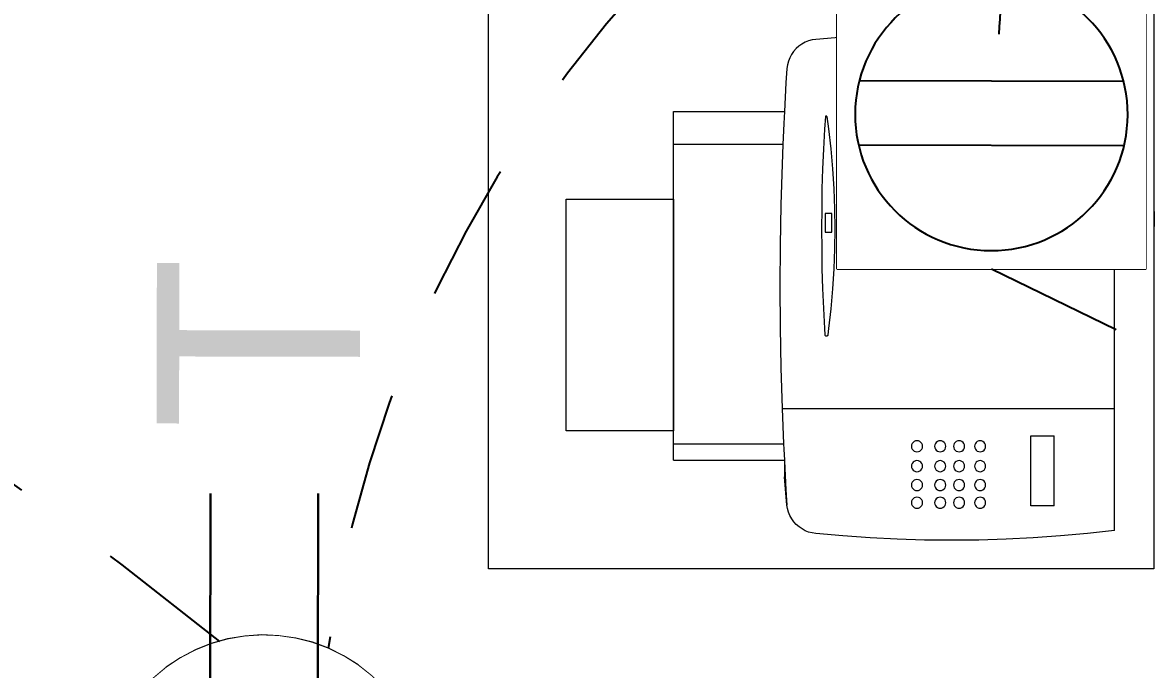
# Model space of a CAD drawing. Header units: metres. Extents: x -17 to 101, y 0 to 79.
# Drawn here: x 60.706 to 61.72, y 23.203 to 23.787 of the extents above; entities that cross this region are included whole.
import ezdxf

# ---------------------------------------------------------------- set-up
doc = ezdxf.new("R2010")
doc.units = ezdxf.units.M
doc.set_wipeout_variables(frame=1)
doc.linetypes.add('CONTINUA', pattern=[0])
doc.linetypes.add('HIDDEN2', pattern=[0.1875, 0.125, -0.0625])
doc.layers.add('Cotas varias El', color=253, linetype='Continuous', lineweight=13)
doc.layers.add('TOMACORRIENTE', color=5, linetype='HIDDEN2', lineweight=30)
doc.styles.add('style1', font='arial.ttf', dxfattribs={"height": 0.35})

# ---------------------------------------------------------------- blocks, each defined once
blk = doc.blocks.new('Tomacorriente con puesta a tierra')
at = {"layer": 'TOMACORRIENTE'}
blk.add_lwpolyline([(0.11104, 0.03788), (0.10647, 0.04927), (0.10074, 0.06013), (0.0939, 0.07033), (0.08603, 0.07976), (0.07722, 0.08832), (0.06757, 0.09591), (0.05717, 0.10245), (0.04615, 0.10786), (0.03462, 0.11209), (0.02272, 0.1151), (0.01056, 0.11684), (-0.00171, 0.11731), (-0.01396, 0.11649), (-0.02606, 0.11439), (-0.03788, 0.11104), (-0.04927, 0.10647), (-0.06013, 0.10074), (-0.07033, 0.0939), (-0.07976, 0.08603), (-0.08832, 0.07722), (-0.09591, 0.06757), (-0.10245, 0.05717), (-0.10786, 0.04615), (-0.11209, 0.03462), (-0.1151, 0.02272), (-0.11684, 0.01056), (-0.11731, -0.00171), (-0.11649, -0.01396), (-0.11439, -0.02606), (-0.11104, -0.03788), (-0.10647, -0.04927), (-0.10074, -0.06013), (-0.0939, -0.07033), (-0.08603, -0.07976), (-0.07722, -0.08832), (-0.06757, -0.09591), (-0.05717, -0.10245), (-0.04615, -0.10786), (-0.03462, -0.11209), (-0.02272, -0.1151), (-0.01056, -0.11684), (0.00171, -0.11731), (0.01396, -0.11649), (0.02606, -0.11439), (0.03788, -0.11104), (0.04927, -0.10647), (0.06013, -0.10074), (0.07033, -0.0939), (0.07976, -0.08603), (0.08832, -0.07722), (0.09591, -0.06757), (0.10245, -0.05717), (0.10786, -0.04615), (0.11209, -0.03462), (0.1151, -0.02272), (0.11684, -0.01056), (0.11731, 0.00171), (0.11649, 0.01396), (0.11439, 0.02606)], close=True, dxfattribs=at)
at = {"layer": 'TOMACORRIENTE', "color": 5, "linetype": 'CONTINUA', "style": 'style1', "text_generation_flag": 4}
blk.add_text('T', height=0.14665, rotation=180, dxfattribs=at).set_placement((0.39057, -0.06874))
blk.add_wipeout([(0.11104, 0.03788), (0.10647, 0.04927), (0.10074, 0.06013), (0.0939, 0.07033), (0.08603, 0.07976), (0.07722, 0.08832), (0.06757, 0.09591), (0.05717, 0.10245), (0.04615, 0.10786), (0.03462, 0.11209), (0.02272, 0.1151), (0.01056, 0.11684), (-0.00171, 0.11731), (-0.01396, 0.11649), (-0.02606, 0.11439), (-0.03788, 0.11104), (-0.04927, 0.10647), (-0.06013, 0.10074), (-0.07033, 0.0939), (-0.07976, 0.08603), (-0.08832, 0.07722), (-0.09591, 0.06757), (-0.10245, 0.05717), (-0.10786, 0.04615), (-0.11209, 0.03462), (-0.1151, 0.02272), (-0.11684, 0.01056), (-0.11731, -0.00171), (-0.11649, -0.01396), (-0.11439, -0.02606), (-0.11104, -0.03788), (-0.10647, -0.04927), (-0.10074, -0.06013), (-0.0939, -0.07033), (-0.08603, -0.07976), (-0.07722, -0.08832), (-0.06757, -0.09591), (-0.05717, -0.10245), (-0.04615, -0.10786), (-0.03462, -0.11209), (-0.02272, -0.1151), (-0.01056, -0.11684), (0.00171, -0.11731), (0.01396, -0.11649), (0.02606, -0.11439), (0.03788, -0.11104), (0.04927, -0.10647), (0.06013, -0.10074), (0.07033, -0.0939), (0.07976, -0.08603), (0.08832, -0.07722), (0.09591, -0.06757), (0.10245, -0.05717), (0.10786, -0.04615), (0.11209, -0.03462), (0.1151, -0.02272), (0.11684, -0.01056), (0.11731, 0.00171), (0.11649, 0.01396), (0.11439, 0.02606)]).dxf.layer = 'TOMACORRIENTE'
at = {"layer": 'TOMACORRIENTE', "color": 5, "linetype": 'CONTINUA'}
for p, q in [((-0.11071, 0.03883), (0.21971, 0.03883)), ((-0.11071, -0.03883), (0.21971, -0.03883))]:
    blk.add_line(p, q, dxfattribs=at)
blk = doc.blocks.new('TOMACORRIENTE EN PISO')
at = {"layer": 'TOMACORRIENTE', "linetype": 'CONTINUA', "lineweight": 25}
blk.add_lwpolyline([(-0.1663, -0.1663), (0.1662, -0.1663), (0.1662, 0.1662), (-0.1663, 0.1662)], close=True, dxfattribs=at)
at = {"layer": 'TOMACORRIENTE', "color": 5, "linetype": 'CONTINUA', "style": 'style1', "text_generation_flag": 4}
blk.add_text('T', height=0.1466, rotation=179.8829, dxfattribs=at).set_placement((0.2959, -0.2513))
at = {"linetype": 'CONTINUA', "lineweight": 25}
blk.add_wipeout([(-0.1663, -0.1663), (0.1662, -0.1663), (0.1662, 0.1662), (-0.1663, 0.1662)], dxfattribs=at).dxf.layer = 'TOMACORRIENTE'
at = {"layer": 'TOMACORRIENTE', "color": 5, "linetype": 'CONTINUA', "lineweight": 25}
for p, q in [((-0.1421, 0.0364), (0.1422, 0.0358)), ((-0.1429, -0.0327), (0.1428, -0.0333))]:
    blk.add_line(p, q, dxfattribs=at)
blk.add_ellipse((0, 0), major_axis=(0.1039, 0.1035), ratio=1, start_param=5.497787, end_param=11.780972, dxfattribs=at)

msp = doc.modelspace()

# ---------------------------------------------------------------- linework, layer by layer
at = {"layer": 'Cotas varias El'}
for p, q in [((61.4704, 23.7752), (61.4459, 23.7736)), ((61.495, 23.7762), (61.4704, 23.7752)), ((61.5195, 23.7769), (61.495, 23.7762)), ((61.544, 23.7771), (61.5195, 23.7769)), ((61.5686, 23.7769), (61.544, 23.7771)), ((61.5931, 23.7762), (61.5686, 23.7769)), ((61.6176, 23.7752), (61.5931, 23.7762)), ((61.6421, 23.7736), (61.6176, 23.7752)), ((61.4062, 23.7655), (61.4037, 23.7633)), ((61.4089, 23.7675), (61.4062, 23.7655)), ((61.4118, 23.7691), (61.4089, 23.7675)), ((61.4149, 23.7703), (61.4118, 23.7691)), ((61.4182, 23.7712), (61.4149, 23.7703)), ((61.4215, 23.7717), (61.4182, 23.7712)), ((61.4459, 23.7736), (61.4215, 23.7717)), ((61.6666, 23.7717), (61.6421, 23.7736)), ((61.691, 23.7693), (61.6666, 23.7717)), ((61.691, 23.4385), (61.691, 23.7693)), ((61.398, 23.7551), (61.3968, 23.752)), ((61.3996, 23.7581), (61.398, 23.7551)), ((61.4015, 23.7608), (61.3996, 23.7581)), ((61.4037, 23.7633), (61.4015, 23.7608)), ((61.3955, 23.7455), (61.3946, 23.7326)), ((61.3959, 23.7488), (61.3955, 23.7455)), ((61.3968, 23.752), (61.3959, 23.7488)), ((61.3946, 23.7326), (61.3933, 23.7067)), ((61.2933, 23.6767), (61.2933, 23.7067)), ((61.2933, 23.7067), (61.3933, 23.7067)), ((61.3933, 23.7067), (61.3927, 23.6958)), ((61.3927, 23.6958), (61.3919, 23.6767)), ((61.4302, 23.702), (61.4295, 23.6907)), ((61.4303, 23.7021), (61.4302, 23.702)), ((61.4304, 23.7023), (61.4303, 23.7021)), ((61.4305, 23.7024), (61.4304, 23.7023)), ((61.4306, 23.7024), (61.4305, 23.7024)), ((61.4308, 23.7025), (61.4306, 23.7024)), ((61.4309, 23.7025), (61.4308, 23.7025)), ((61.4311, 23.7025), (61.4309, 23.7025)), ((61.4312, 23.7024), (61.4311, 23.7025)), ((61.4313, 23.7024), (61.4312, 23.7024)), ((61.4314, 23.7023), (61.4313, 23.7024)), ((61.4315, 23.7021), (61.4314, 23.7023)), ((61.4316, 23.702), (61.4315, 23.7021)), ((61.4316, 23.702), (61.4331, 23.6908)), ((61.4295, 23.6907), (61.4285, 23.6727)), ((61.4331, 23.6908), (61.4351, 23.6728)), ((61.2933, 23.6273), (61.2933, 23.6767)), ((61.3919, 23.6767), (61.2933, 23.6767)), ((61.3919, 23.6767), (61.3912, 23.6591)), ((61.4351, 23.6728), (61.4367, 23.6548)), ((61.4285, 23.6727), (61.4277, 23.6547)), ((61.3912, 23.6591), (61.3901, 23.6223)), ((61.4277, 23.6547), (61.4271, 23.6367)), ((61.4367, 23.6548), (61.4378, 23.6368)), ((61.4271, 23.6367), (61.4268, 23.6187)), ((61.4378, 23.6368), (61.4385, 23.6188)), ((61.1963, 23.4183), (61.1963, 23.6273)), ((61.1963, 23.6273), (61.2631, 23.6273)), ((61.2631, 23.6273), (61.2933, 23.6273)), ((61.2933, 23.6273), (61.2933, 23.4183)), ((61.2933, 23.4183), (61.2933, 23.6273)), ((61.3901, 23.6223), (61.3894, 23.5856)), ((61.4268, 23.6187), (61.4267, 23.6007)), ((61.43, 23.6146), (61.43, 23.5976)), ((61.436, 23.6146), (61.43, 23.6146)), ((61.436, 23.5976), (61.436, 23.6146)), ((61.4385, 23.6188), (61.4387, 23.6007)), ((61.4267, 23.6007), (61.4268, 23.5827)), ((61.43, 23.5976), (61.436, 23.5976)), ((61.4387, 23.6007), (61.4385, 23.5826)), ((61.3894, 23.5856), (61.3892, 23.5488)), ((61.4268, 23.5827), (61.4271, 23.5647)), ((61.4385, 23.5826), (61.4378, 23.5646)), ((61.4271, 23.5647), (61.4277, 23.5467)), ((61.4378, 23.5646), (61.4367, 23.5465)), ((61.3892, 23.5488), (61.3894, 23.512)), ((61.4277, 23.5467), (61.4285, 23.5287)), ((61.4367, 23.5465), (61.4351, 23.5285)), ((61.4285, 23.5287), (61.4295, 23.5107)), ((61.4351, 23.5285), (61.4331, 23.5106)), ((61.3894, 23.512), (61.3901, 23.4752)), ((61.4295, 23.5107), (61.4298, 23.505)), ((61.4299, 23.5046), (61.4298, 23.505)), ((61.4301, 23.5043), (61.4299, 23.5046)), ((61.4303, 23.5041), (61.4301, 23.5043)), ((61.4306, 23.5039), (61.4303, 23.5041)), ((61.4309, 23.5038), (61.4306, 23.5039)), ((61.4312, 23.5038), (61.4309, 23.5038)), ((61.4315, 23.5038), (61.4312, 23.5038)), ((61.4318, 23.504), (61.4315, 23.5038)), ((61.4321, 23.5042), (61.4318, 23.504)), ((61.4323, 23.5045), (61.4321, 23.5042)), ((61.4324, 23.5048), (61.4323, 23.5045)), ((61.4331, 23.5106), (61.4324, 23.5051)), ((61.4324, 23.5051), (61.4324, 23.5048)), ((61.3901, 23.4752), (61.3912, 23.4385)), ((61.3912, 23.4385), (61.691, 23.4385)), ((61.3912, 23.4385), (61.3925, 23.4067)), ((61.691, 23.3283), (61.691, 23.4385)), ((61.2631, 23.4183), (61.1963, 23.4183)), ((61.2933, 23.4183), (61.2631, 23.4183)), ((61.2933, 23.4067), (61.2933, 23.4183)), ((61.5115, 23.4092), (61.5102, 23.4087)), ((61.5127, 23.4094), (61.5115, 23.4092)), ((61.514, 23.4092), (61.5127, 23.4094)), ((61.5152, 23.4087), (61.514, 23.4092)), ((61.5325, 23.4092), (61.5312, 23.4087)), ((61.5337, 23.4094), (61.5325, 23.4092)), ((61.535, 23.4092), (61.5337, 23.4094)), ((61.5362, 23.4087), (61.535, 23.4092)), ((61.5495, 23.4092), (61.5482, 23.4087)), ((61.5507, 23.4094), (61.5495, 23.4092)), ((61.552, 23.4092), (61.5507, 23.4094)), ((61.5532, 23.4087), (61.552, 23.4092)), ((61.5685, 23.4092), (61.5672, 23.4087)), ((61.5697, 23.4094), (61.5685, 23.4092)), ((61.571, 23.4092), (61.5697, 23.4094)), ((61.5722, 23.4087), (61.571, 23.4092)), ((61.6154, 23.4137), (61.6364, 23.4137)), ((61.6154, 23.3507), (61.6154, 23.4137)), ((61.6364, 23.3507), (61.6364, 23.4137)), ((61.2933, 23.4067), (61.3925, 23.4067)), ((61.2933, 23.3917), (61.2933, 23.4067)), ((61.3925, 23.4067), (61.3927, 23.4017)), ((61.3927, 23.4017), (61.3932, 23.3917)), ((61.5079, 23.4057), (61.5077, 23.4044)), ((61.5077, 23.4044), (61.5079, 23.4031)), ((61.5084, 23.4069), (61.5079, 23.4057)), ((61.5079, 23.4031), (61.5084, 23.4019)), ((61.5092, 23.4079), (61.5084, 23.4069)), ((61.5084, 23.4019), (61.5092, 23.4009)), ((61.5102, 23.4087), (61.5092, 23.4079)), ((61.5092, 23.4009), (61.5102, 23.4001)), ((61.5102, 23.4001), (61.5115, 23.3996)), ((61.5115, 23.3996), (61.5127, 23.3994)), ((61.5127, 23.3994), (61.514, 23.3996)), ((61.514, 23.3996), (61.5152, 23.4001)), ((61.5163, 23.4079), (61.5152, 23.4087)), ((61.5152, 23.4001), (61.5163, 23.4009)), ((61.5171, 23.4069), (61.5163, 23.4079)), ((61.5163, 23.4009), (61.5171, 23.4019)), ((61.5176, 23.4057), (61.5171, 23.4069)), ((61.5171, 23.4019), (61.5176, 23.4031)), ((61.5177, 23.4044), (61.5176, 23.4057)), ((61.5176, 23.4031), (61.5177, 23.4044)), ((61.5289, 23.4057), (61.5287, 23.4044)), ((61.5287, 23.4044), (61.5289, 23.4031)), ((61.5294, 23.4069), (61.5289, 23.4057)), ((61.5289, 23.4031), (61.5294, 23.4019)), ((61.5302, 23.4079), (61.5294, 23.4069)), ((61.5294, 23.4019), (61.5302, 23.4009)), ((61.5312, 23.4087), (61.5302, 23.4079)), ((61.5302, 23.4009), (61.5312, 23.4001)), ((61.5312, 23.4001), (61.5325, 23.3996)), ((61.5325, 23.3996), (61.5337, 23.3994)), ((61.5337, 23.3994), (61.535, 23.3996)), ((61.535, 23.3996), (61.5362, 23.4001)), ((61.5373, 23.4079), (61.5362, 23.4087)), ((61.5362, 23.4001), (61.5373, 23.4009)), ((61.5381, 23.4069), (61.5373, 23.4079)), ((61.5373, 23.4009), (61.5381, 23.4019)), ((61.5386, 23.4057), (61.5381, 23.4069)), ((61.5381, 23.4019), (61.5386, 23.4031)), ((61.5387, 23.4044), (61.5386, 23.4057)), ((61.5386, 23.4031), (61.5387, 23.4044)), ((61.5459, 23.4057), (61.5457, 23.4044)), ((61.5457, 23.4044), (61.5459, 23.4031)), ((61.5464, 23.4069), (61.5459, 23.4057)), ((61.5459, 23.4031), (61.5464, 23.4019)), ((61.5472, 23.4079), (61.5464, 23.4069)), ((61.5464, 23.4019), (61.5472, 23.4009)), ((61.5482, 23.4087), (61.5472, 23.4079)), ((61.5472, 23.4009), (61.5482, 23.4001)), ((61.5482, 23.4001), (61.5495, 23.3996)), ((61.5495, 23.3996), (61.5507, 23.3994)), ((61.5507, 23.3994), (61.552, 23.3996)), ((61.552, 23.3996), (61.5532, 23.4001)), ((61.5543, 23.4079), (61.5532, 23.4087)), ((61.5532, 23.4001), (61.5543, 23.4009)), ((61.5551, 23.4069), (61.5543, 23.4079)), ((61.5543, 23.4009), (61.5551, 23.4019)), ((61.5556, 23.4057), (61.5551, 23.4069)), ((61.5551, 23.4019), (61.5556, 23.4031)), ((61.5557, 23.4044), (61.5556, 23.4057)), ((61.5556, 23.4031), (61.5557, 23.4044)), ((61.5649, 23.4057), (61.5647, 23.4044)), ((61.5647, 23.4044), (61.5649, 23.4031)), ((61.5654, 23.4069), (61.5649, 23.4057)), ((61.5649, 23.4031), (61.5654, 23.4019)), ((61.5662, 23.4079), (61.5654, 23.4069)), ((61.5654, 23.4019), (61.5662, 23.4009)), ((61.5672, 23.4087), (61.5662, 23.4079)), ((61.5662, 23.4009), (61.5672, 23.4001)), ((61.5672, 23.4001), (61.5685, 23.3996)), ((61.5685, 23.3996), (61.5697, 23.3994)), ((61.5697, 23.3994), (61.571, 23.3996)), ((61.571, 23.3996), (61.5722, 23.4001)), ((61.5733, 23.4079), (61.5722, 23.4087)), ((61.5722, 23.4001), (61.5733, 23.4009)), ((61.5741, 23.4069), (61.5733, 23.4079)), ((61.5733, 23.4009), (61.5741, 23.4019)), ((61.5746, 23.4057), (61.5741, 23.4069)), ((61.5741, 23.4019), (61.5746, 23.4031)), ((61.5747, 23.4044), (61.5746, 23.4057)), ((61.5746, 23.4031), (61.5747, 23.4044)), ((61.2933, 23.3917), (61.3932, 23.3917)), ((61.3932, 23.3917), (61.3933, 23.3908)), ((61.3933, 23.3908), (61.3933, 23.3767)), ((61.3933, 23.3908), (61.3946, 23.365)), ((61.5092, 23.3899), (61.5084, 23.3889)), ((61.5102, 23.3907), (61.5092, 23.3899)), ((61.5115, 23.3912), (61.5102, 23.3907)), ((61.5127, 23.3914), (61.5115, 23.3912)), ((61.514, 23.3912), (61.5127, 23.3914)), ((61.5152, 23.3907), (61.514, 23.3912)), ((61.5163, 23.3899), (61.5152, 23.3907)), ((61.5171, 23.3889), (61.5163, 23.3899)), ((61.5302, 23.3899), (61.5294, 23.3889)), ((61.5312, 23.3907), (61.5302, 23.3899)), ((61.5325, 23.3912), (61.5312, 23.3907)), ((61.5337, 23.3914), (61.5325, 23.3912)), ((61.535, 23.3912), (61.5337, 23.3914)), ((61.5362, 23.3907), (61.535, 23.3912)), ((61.5373, 23.3899), (61.5362, 23.3907)), ((61.5381, 23.3889), (61.5373, 23.3899)), ((61.5472, 23.3899), (61.5464, 23.3889)), ((61.5482, 23.3907), (61.5472, 23.3899)), ((61.5495, 23.3912), (61.5482, 23.3907)), ((61.5507, 23.3914), (61.5495, 23.3912)), ((61.552, 23.3912), (61.5507, 23.3914)), ((61.5532, 23.3907), (61.552, 23.3912)), ((61.5543, 23.3899), (61.5532, 23.3907)), ((61.5551, 23.3889), (61.5543, 23.3899)), ((61.5662, 23.3899), (61.5654, 23.3889)), ((61.5672, 23.3907), (61.5662, 23.3899)), ((61.5685, 23.3912), (61.5672, 23.3907)), ((61.5697, 23.3914), (61.5685, 23.3912)), ((61.571, 23.3912), (61.5697, 23.3914)), ((61.5722, 23.3907), (61.571, 23.3912)), ((61.5733, 23.3899), (61.5722, 23.3907)), ((61.5741, 23.3889), (61.5733, 23.3899)), ((61.5079, 23.3877), (61.5077, 23.3864)), ((61.5077, 23.3864), (61.5079, 23.3851)), ((61.5084, 23.3889), (61.5079, 23.3877)), ((61.5079, 23.3851), (61.5084, 23.3839)), ((61.5084, 23.3839), (61.5092, 23.3829)), ((61.5092, 23.3829), (61.5102, 23.3821)), ((61.5102, 23.3821), (61.5115, 23.3816)), ((61.5115, 23.3816), (61.5127, 23.3814)), ((61.5127, 23.3814), (61.514, 23.3816)), ((61.514, 23.3816), (61.5152, 23.3821)), ((61.5152, 23.3821), (61.5163, 23.3829)), ((61.5163, 23.3829), (61.5171, 23.3839)), ((61.5176, 23.3877), (61.5171, 23.3889)), ((61.5171, 23.3839), (61.5176, 23.3851)), ((61.5177, 23.3864), (61.5176, 23.3877)), ((61.5176, 23.3851), (61.5177, 23.3864)), ((61.5289, 23.3877), (61.5287, 23.3864)), ((61.5287, 23.3864), (61.5289, 23.3851)), ((61.5294, 23.3889), (61.5289, 23.3877)), ((61.5289, 23.3851), (61.5294, 23.3839)), ((61.5294, 23.3839), (61.5302, 23.3829)), ((61.5302, 23.3829), (61.5312, 23.3821)), ((61.5312, 23.3821), (61.5325, 23.3816)), ((61.5325, 23.3816), (61.5337, 23.3814)), ((61.5337, 23.3814), (61.535, 23.3816)), ((61.535, 23.3816), (61.5362, 23.3821)), ((61.5362, 23.3821), (61.5373, 23.3829)), ((61.5373, 23.3829), (61.5381, 23.3839)), ((61.5386, 23.3877), (61.5381, 23.3889)), ((61.5381, 23.3839), (61.5386, 23.3851)), ((61.5387, 23.3864), (61.5386, 23.3877)), ((61.5386, 23.3851), (61.5387, 23.3864)), ((61.5459, 23.3877), (61.5457, 23.3864)), ((61.5457, 23.3864), (61.5459, 23.3851)), ((61.5464, 23.3889), (61.5459, 23.3877)), ((61.5459, 23.3851), (61.5464, 23.3839)), ((61.5464, 23.3839), (61.5472, 23.3829)), ((61.5472, 23.3829), (61.5482, 23.3821)), ((61.5482, 23.3821), (61.5495, 23.3816)), ((61.5495, 23.3816), (61.5507, 23.3814)), ((61.5507, 23.3814), (61.552, 23.3816)), ((61.552, 23.3816), (61.5532, 23.3821)), ((61.5532, 23.3821), (61.5543, 23.3829)), ((61.5543, 23.3829), (61.5551, 23.3839)), ((61.5556, 23.3877), (61.5551, 23.3889)), ((61.5551, 23.3839), (61.5556, 23.3851)), ((61.5557, 23.3864), (61.5556, 23.3877)), ((61.5556, 23.3851), (61.5557, 23.3864)), ((61.5649, 23.3877), (61.5647, 23.3864)), ((61.5647, 23.3864), (61.5649, 23.3851)), ((61.5654, 23.3889), (61.5649, 23.3877)), ((61.5649, 23.3851), (61.5654, 23.3839)), ((61.5654, 23.3839), (61.5662, 23.3829)), ((61.5662, 23.3829), (61.5672, 23.3821)), ((61.5672, 23.3821), (61.5685, 23.3816)), ((61.5685, 23.3816), (61.5697, 23.3814)), ((61.5697, 23.3814), (61.571, 23.3816)), ((61.571, 23.3816), (61.5722, 23.3821)), ((61.5722, 23.3821), (61.5733, 23.3829)), ((61.5733, 23.3829), (61.5741, 23.3839)), ((61.5746, 23.3877), (61.5741, 23.3889)), ((61.5741, 23.3839), (61.5746, 23.3851)), ((61.5747, 23.3864), (61.5746, 23.3877)), ((61.5746, 23.3851), (61.5747, 23.3864)), ((61.3955, 23.3513), (61.3933, 23.3767)), ((61.5079, 23.3707), (61.5077, 23.3694)), ((61.5077, 23.3694), (61.5079, 23.3681)), ((61.5084, 23.3719), (61.5079, 23.3707)), ((61.5092, 23.3729), (61.5084, 23.3719)), ((61.5102, 23.3737), (61.5092, 23.3729)), ((61.5115, 23.3742), (61.5102, 23.3737)), ((61.5127, 23.3744), (61.5115, 23.3742)), ((61.514, 23.3742), (61.5127, 23.3744)), ((61.5152, 23.3737), (61.514, 23.3742)), ((61.5163, 23.3729), (61.5152, 23.3737)), ((61.5171, 23.3719), (61.5163, 23.3729)), ((61.5176, 23.3707), (61.5171, 23.3719)), ((61.5177, 23.3694), (61.5176, 23.3707)), ((61.5176, 23.3681), (61.5177, 23.3694)), ((61.5289, 23.3707), (61.5287, 23.3694)), ((61.5287, 23.3694), (61.5289, 23.3681)), ((61.5294, 23.3719), (61.5289, 23.3707)), ((61.5302, 23.3729), (61.5294, 23.3719)), ((61.5312, 23.3737), (61.5302, 23.3729)), ((61.5325, 23.3742), (61.5312, 23.3737)), ((61.5337, 23.3744), (61.5325, 23.3742)), ((61.535, 23.3742), (61.5337, 23.3744)), ((61.5362, 23.3737), (61.535, 23.3742)), ((61.5373, 23.3729), (61.5362, 23.3737)), ((61.5381, 23.3719), (61.5373, 23.3729)), ((61.5386, 23.3707), (61.5381, 23.3719)), ((61.5387, 23.3694), (61.5386, 23.3707)), ((61.5386, 23.3681), (61.5387, 23.3694)), ((61.5459, 23.3707), (61.5457, 23.3694)), ((61.5457, 23.3694), (61.5459, 23.3681)), ((61.5464, 23.3719), (61.5459, 23.3707)), ((61.5472, 23.3729), (61.5464, 23.3719)), ((61.5482, 23.3737), (61.5472, 23.3729)), ((61.5495, 23.3742), (61.5482, 23.3737)), ((61.5507, 23.3744), (61.5495, 23.3742)), ((61.552, 23.3742), (61.5507, 23.3744)), ((61.5532, 23.3737), (61.552, 23.3742)), ((61.5543, 23.3729), (61.5532, 23.3737)), ((61.5551, 23.3719), (61.5543, 23.3729)), ((61.5556, 23.3707), (61.5551, 23.3719)), ((61.5557, 23.3694), (61.5556, 23.3707)), ((61.5556, 23.3681), (61.5557, 23.3694)), ((61.5649, 23.3707), (61.5647, 23.3694)), ((61.5647, 23.3694), (61.5649, 23.3681)), ((61.5654, 23.3719), (61.5649, 23.3707)), ((61.5662, 23.3729), (61.5654, 23.3719)), ((61.5672, 23.3737), (61.5662, 23.3729)), ((61.5685, 23.3742), (61.5672, 23.3737)), ((61.5697, 23.3744), (61.5685, 23.3742)), ((61.571, 23.3742), (61.5697, 23.3744)), ((61.5722, 23.3737), (61.571, 23.3742)), ((61.5733, 23.3729), (61.5722, 23.3737)), ((61.5741, 23.3719), (61.5733, 23.3729)), ((61.5746, 23.3707), (61.5741, 23.3719)), ((61.5747, 23.3694), (61.5746, 23.3707)), ((61.5746, 23.3681), (61.5747, 23.3694)), ((61.3946, 23.365), (61.3955, 23.3513)), ((61.5079, 23.3681), (61.5084, 23.3669)), ((61.5084, 23.3669), (61.5092, 23.3659)), ((61.5092, 23.3659), (61.5102, 23.3651)), ((61.5102, 23.3651), (61.5115, 23.3646)), ((61.5115, 23.3646), (61.5127, 23.3644)), ((61.5127, 23.3644), (61.514, 23.3646)), ((61.514, 23.3646), (61.5152, 23.3651)), ((61.5152, 23.3651), (61.5163, 23.3659)), ((61.5163, 23.3659), (61.5171, 23.3669)), ((61.5171, 23.3669), (61.5176, 23.3681)), ((61.5289, 23.3681), (61.5294, 23.3669)), ((61.5294, 23.3669), (61.5302, 23.3659)), ((61.5302, 23.3659), (61.5312, 23.3651)), ((61.5312, 23.3651), (61.5325, 23.3646)), ((61.5325, 23.3646), (61.5337, 23.3644)), ((61.5337, 23.3644), (61.535, 23.3646)), ((61.535, 23.3646), (61.5362, 23.3651)), ((61.5362, 23.3651), (61.5373, 23.3659)), ((61.5373, 23.3659), (61.5381, 23.3669)), ((61.5381, 23.3669), (61.5386, 23.3681)), ((61.5459, 23.3681), (61.5464, 23.3669)), ((61.5464, 23.3669), (61.5472, 23.3659)), ((61.5472, 23.3659), (61.5482, 23.3651)), ((61.5482, 23.3651), (61.5495, 23.3646)), ((61.5495, 23.3646), (61.5507, 23.3644)), ((61.5507, 23.3644), (61.552, 23.3646)), ((61.552, 23.3646), (61.5532, 23.3651)), ((61.5532, 23.3651), (61.5543, 23.3659)), ((61.5543, 23.3659), (61.5551, 23.3669)), ((61.5551, 23.3669), (61.5556, 23.3681)), ((61.5649, 23.3681), (61.5654, 23.3669)), ((61.5654, 23.3669), (61.5662, 23.3659)), ((61.5662, 23.3659), (61.5672, 23.3651)), ((61.5672, 23.3651), (61.5685, 23.3646)), ((61.5685, 23.3646), (61.5697, 23.3644)), ((61.5697, 23.3644), (61.571, 23.3646)), ((61.571, 23.3646), (61.5722, 23.3651)), ((61.5722, 23.3651), (61.5733, 23.3659)), ((61.5733, 23.3659), (61.5741, 23.3669)), ((61.5741, 23.3669), (61.5746, 23.3681)), ((61.3961, 23.3481), (61.3955, 23.3513)), ((61.5079, 23.3547), (61.5077, 23.3534)), ((61.5077, 23.3534), (61.5079, 23.3521)), ((61.5084, 23.3559), (61.5079, 23.3547)), ((61.5079, 23.3521), (61.5084, 23.3509)), ((61.5092, 23.3569), (61.5084, 23.3559)), ((61.5084, 23.3509), (61.5092, 23.3499)), ((61.5102, 23.3577), (61.5092, 23.3569)), ((61.5092, 23.3499), (61.5102, 23.3491)), ((61.5115, 23.3582), (61.5102, 23.3577)), ((61.5102, 23.3491), (61.5115, 23.3486)), ((61.5127, 23.3584), (61.5115, 23.3582)), ((61.5115, 23.3486), (61.5127, 23.3484)), ((61.514, 23.3582), (61.5127, 23.3584)), ((61.5127, 23.3484), (61.514, 23.3486)), ((61.5152, 23.3577), (61.514, 23.3582)), ((61.514, 23.3486), (61.5152, 23.3491)), ((61.5163, 23.3569), (61.5152, 23.3577)), ((61.5152, 23.3491), (61.5163, 23.3499)), ((61.5171, 23.3559), (61.5163, 23.3569)), ((61.5163, 23.3499), (61.5171, 23.3509)), ((61.5176, 23.3547), (61.5171, 23.3559)), ((61.5171, 23.3509), (61.5176, 23.3521)), ((61.5177, 23.3534), (61.5176, 23.3547)), ((61.5176, 23.3521), (61.5177, 23.3534)), ((61.5289, 23.3547), (61.5287, 23.3534)), ((61.5287, 23.3534), (61.5289, 23.3521)), ((61.5294, 23.3559), (61.5289, 23.3547)), ((61.5289, 23.3521), (61.5294, 23.3509)), ((61.5302, 23.3569), (61.5294, 23.3559)), ((61.5294, 23.3509), (61.5302, 23.3499)), ((61.5312, 23.3577), (61.5302, 23.3569)), ((61.5302, 23.3499), (61.5312, 23.3491)), ((61.5325, 23.3582), (61.5312, 23.3577)), ((61.5312, 23.3491), (61.5325, 23.3486)), ((61.5337, 23.3584), (61.5325, 23.3582)), ((61.5325, 23.3486), (61.5337, 23.3484)), ((61.535, 23.3582), (61.5337, 23.3584)), ((61.5337, 23.3484), (61.535, 23.3486)), ((61.5362, 23.3577), (61.535, 23.3582)), ((61.535, 23.3486), (61.5362, 23.3491)), ((61.5373, 23.3569), (61.5362, 23.3577)), ((61.5362, 23.3491), (61.5373, 23.3499)), ((61.5381, 23.3559), (61.5373, 23.3569)), ((61.5373, 23.3499), (61.5381, 23.3509)), ((61.5386, 23.3547), (61.5381, 23.3559)), ((61.5381, 23.3509), (61.5386, 23.3521)), ((61.5387, 23.3534), (61.5386, 23.3547)), ((61.5386, 23.3521), (61.5387, 23.3534)), ((61.5459, 23.3547), (61.5457, 23.3534)), ((61.5457, 23.3534), (61.5459, 23.3521)), ((61.5464, 23.3559), (61.5459, 23.3547)), ((61.5459, 23.3521), (61.5464, 23.3509)), ((61.5472, 23.3569), (61.5464, 23.3559)), ((61.5464, 23.3509), (61.5472, 23.3499)), ((61.5482, 23.3577), (61.5472, 23.3569)), ((61.5472, 23.3499), (61.5482, 23.3491)), ((61.5495, 23.3582), (61.5482, 23.3577)), ((61.5482, 23.3491), (61.5495, 23.3486)), ((61.5507, 23.3584), (61.5495, 23.3582)), ((61.5495, 23.3486), (61.5507, 23.3484)), ((61.552, 23.3582), (61.5507, 23.3584)), ((61.5507, 23.3484), (61.552, 23.3486)), ((61.5532, 23.3577), (61.552, 23.3582)), ((61.552, 23.3486), (61.5532, 23.3491)), ((61.5543, 23.3569), (61.5532, 23.3577)), ((61.5532, 23.3491), (61.5543, 23.3499)), ((61.5551, 23.3559), (61.5543, 23.3569)), ((61.5543, 23.3499), (61.5551, 23.3509)), ((61.5556, 23.3547), (61.5551, 23.3559)), ((61.5551, 23.3509), (61.5556, 23.3521)), ((61.5557, 23.3534), (61.5556, 23.3547)), ((61.5556, 23.3521), (61.5557, 23.3534)), ((61.5649, 23.3547), (61.5647, 23.3534)), ((61.5647, 23.3534), (61.5649, 23.3521)), ((61.5654, 23.3559), (61.5649, 23.3547)), ((61.5649, 23.3521), (61.5654, 23.3509)), ((61.5662, 23.3569), (61.5654, 23.3559)), ((61.5654, 23.3509), (61.5662, 23.3499)), ((61.5672, 23.3577), (61.5662, 23.3569)), ((61.5662, 23.3499), (61.5672, 23.3491)), ((61.5685, 23.3582), (61.5672, 23.3577)), ((61.5672, 23.3491), (61.5685, 23.3486)), ((61.5697, 23.3584), (61.5685, 23.3582)), ((61.5685, 23.3486), (61.5697, 23.3484)), ((61.571, 23.3582), (61.5697, 23.3584)), ((61.5697, 23.3484), (61.571, 23.3486)), ((61.5722, 23.3577), (61.571, 23.3582)), ((61.571, 23.3486), (61.5722, 23.3491)), ((61.5733, 23.3569), (61.5722, 23.3577)), ((61.5722, 23.3491), (61.5733, 23.3499)), ((61.5741, 23.3559), (61.5733, 23.3569)), ((61.5733, 23.3499), (61.5741, 23.3509)), ((61.5746, 23.3547), (61.5741, 23.3559)), ((61.5741, 23.3509), (61.5746, 23.3521)), ((61.5747, 23.3534), (61.5746, 23.3547)), ((61.5746, 23.3521), (61.5747, 23.3534)), ((61.6364, 23.3507), (61.6154, 23.3507)), ((61.397, 23.3449), (61.3961, 23.3481)), ((61.3982, 23.3419), (61.397, 23.3449)), ((61.3998, 23.339), (61.3982, 23.3419)), ((61.4017, 23.3363), (61.3998, 23.339)), ((61.4039, 23.3339), (61.4017, 23.3363)), ((61.4064, 23.3317), (61.4039, 23.3339)), ((61.4091, 23.3298), (61.4064, 23.3317)), ((61.412, 23.3282), (61.4091, 23.3298)), ((61.415, 23.327), (61.412, 23.3282)), ((61.691, 23.3283), (61.6666, 23.3256)), ((61.4182, 23.3261), (61.415, 23.327)), ((61.4214, 23.3256), (61.4182, 23.3261)), ((61.4459, 23.3234), (61.4214, 23.3256)), ((61.4704, 23.3217), (61.4459, 23.3234)), ((61.4949, 23.3204), (61.4704, 23.3217)), ((61.5195, 23.3197), (61.4949, 23.3204)), ((61.544, 23.3195), (61.5195, 23.3197)), ((61.5686, 23.3197), (61.544, 23.3195)), ((61.5931, 23.3204), (61.5686, 23.3197)), ((61.6177, 23.3217), (61.5931, 23.3204)), ((61.6422, 23.3234), (61.6177, 23.3217)), ((61.6666, 23.3256), (61.6422, 23.3234))]:
    msp.add_line(p, q, dxfattribs=at)
msp.add_lwpolyline([(61.1264, 23.2939), (61.1264, 24.7939), (61.7264, 24.7939), (61.7264, 23.2939), (61.1264, 23.2939)], dxfattribs=at)

# ---------------------------------------------------------------- block references
at = {"layer": 'TOMACORRIENTE', "lineweight": 25, "xscale": 1.25, "yscale": 1.25, "zscale": 1.25, "rotation": 89.88285374326205}
msp.add_blockref('Tomacorriente con puesta a tierra', (60.9236, 23.0871), dxfattribs=at)

# ---------------------------------------------------------------- next in the draw order: linework, layer by layer
at = {"layer": 'TOMACORRIENTE', "lineweight": 25}
msp.add_arc((58.0794, 19.7533, 0.0176), 4.4653, 51.0929, 74.0436, dxfattribs=at)

# ---------------------------------------------------------------- next in the draw order: block references
at = {"layer": 'TOMACORRIENTE', "lineweight": 25, "xscale": 0.8382000000000001, "yscale": 0.8382000000000001, "zscale": 0.8382000000000001}
msp.add_blockref('TOMACORRIENTE EN PISO', (61.5799, 23.7039, -0.0424), dxfattribs=at)

# ---------------------------------------------------------------- next in the draw order: linework, layer by layer
at = {"layer": 'TOMACORRIENTE', "lineweight": 25}
for centre, radius, start, end in [((62.103, 23.0603, 0.0849), 1.133, 125.745, 171.8081), ((60.3702, 23.864), 1.2198, 355.8861, 0.9743), ((66.9418, 34.0293), 11.7584, 242.87067, 278.90779)]:
    msp.add_arc(centre, radius, start, end, dxfattribs=at)

doc.saveas('drawing.dxf')
